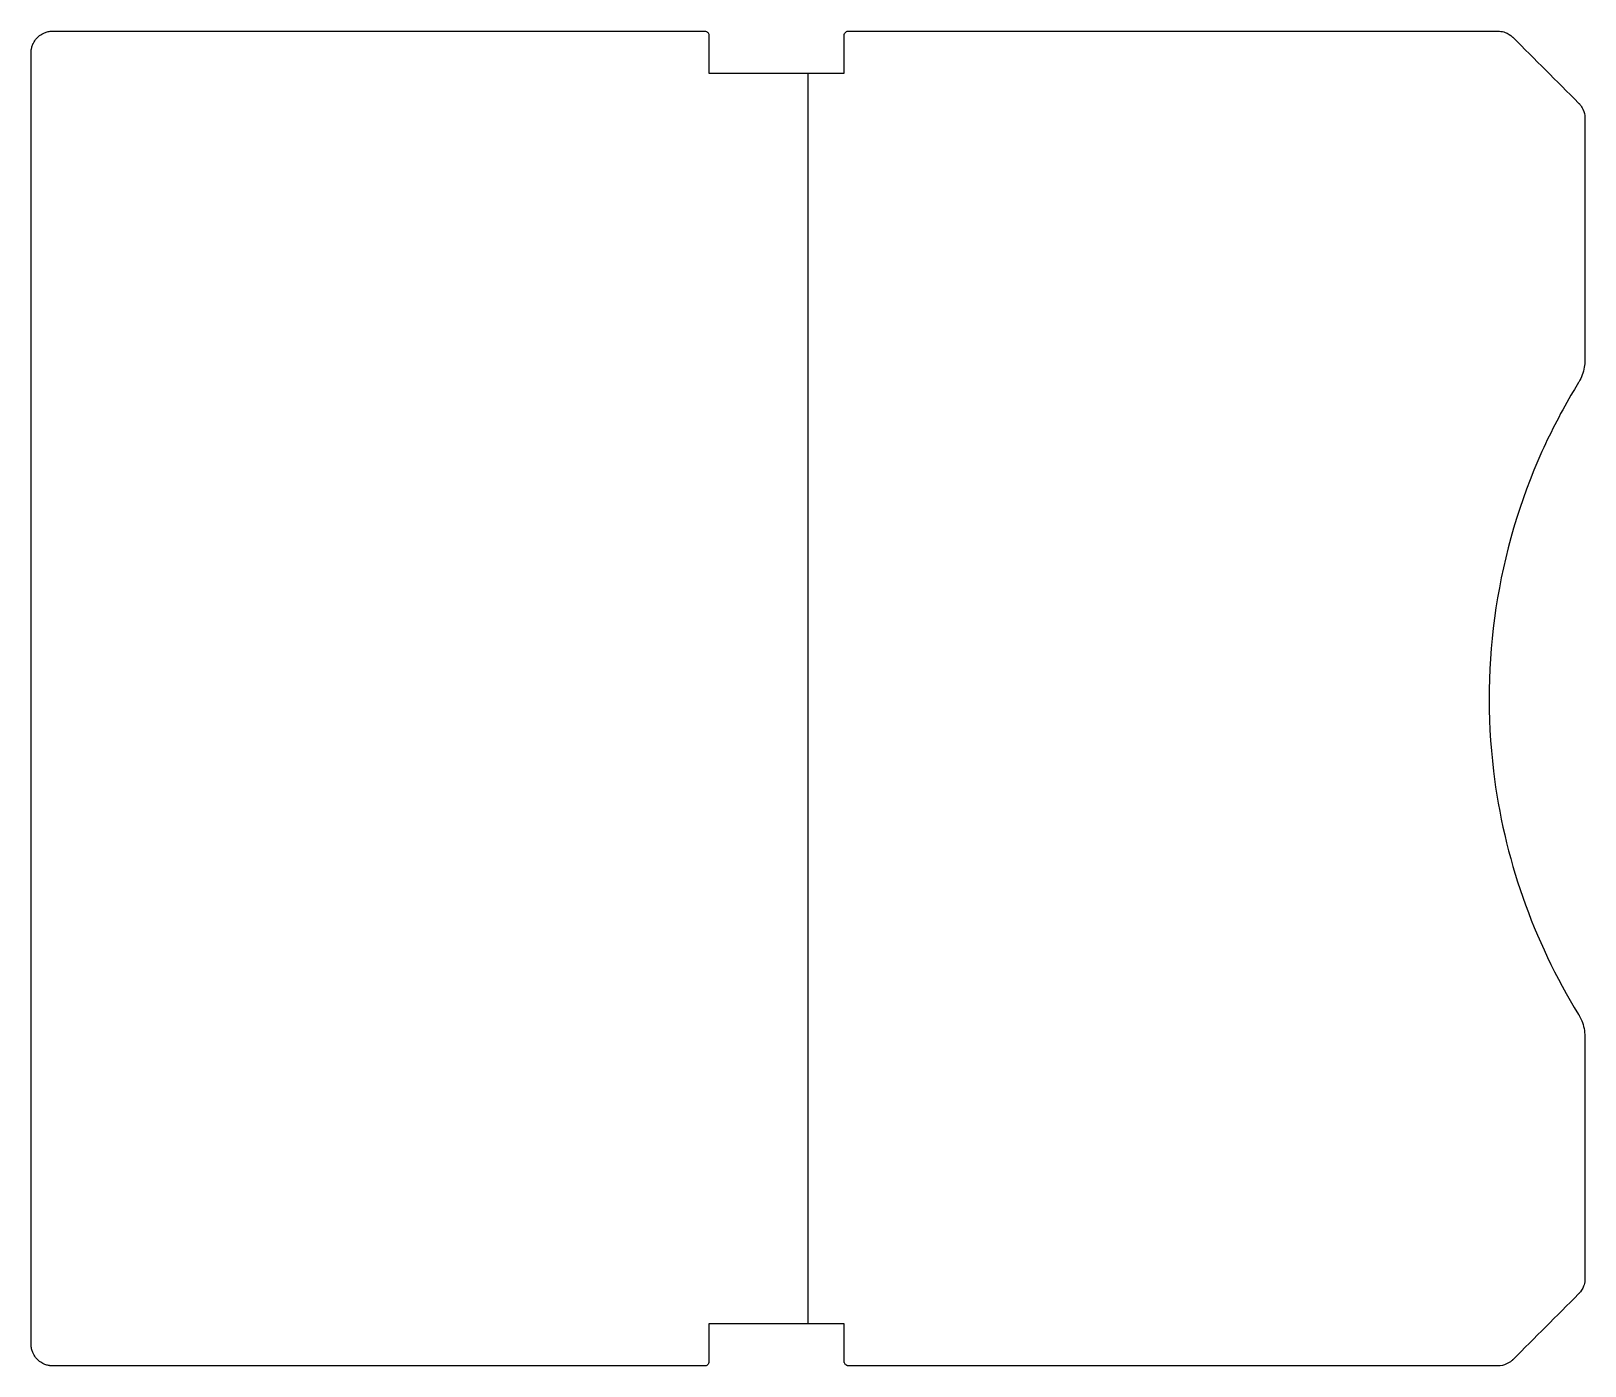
# Model space of a CAD drawing. Extents: x -234 to 124, y -154 to 154.
import ezdxf

# ---------------------------------------------------------------- set-up
doc = ezdxf.new("R2010")
doc.units = 0

msp = doc.modelspace()

# ---------------------------------------------------------------- linework, layer by layer
at = {"layer": '1'}
msp.add_open_spline([(123.69, 133.43), (123.69, 133.47), (123.68, 133.51), (123.68, 133.55), (123.68, 133.55), (123.66, 134.23), (123.52, 134.9), (123.23, 135.51), (123.23, 135.51), (123.05, 135.92), (122.8, 136.3), (122.51, 136.65), (122.51, 136.65), (122.45, 136.72), (122.38, 136.8), (122.31, 136.88), (122.31, 136.88), (122.28, 136.9), (122.25, 136.93), (122.22, 136.96), (122.22, 136.96), (117.19, 141.99), (112.17, 147.01), (107.14, 152.04), (107.14, 152.04), (107.11, 152.06), (107.08, 152.09), (107.05, 152.12), (107.05, 152.12), (106.56, 152.58), (105.98, 152.95), (105.34, 153.19), (105.34, 153.19), (104.92, 153.34), (104.47, 153.44), (104.02, 153.48), (104.02, 153.48), (103.92, 153.49), (103.82, 153.49), (103.72, 153.5), (103.72, 153.5), (103.68, 153.5), (103.64, 153.5), (103.59, 153.5), (103.59, 153.5), (53.82, 153.5), (4.04, 153.5), (-45.73, 153.5), (-45.73, 153.5), (-45.76, 153.5), (-45.8, 153.5), (-45.83, 153.49), (-45.83, 153.49), (-45.85, 153.49), (-45.88, 153.49), (-45.9, 153.48), (-45.9, 153.48), (-45.95, 153.48), (-46, 153.46), (-46.05, 153.45), (-46.05, 153.45), (-46.16, 153.41), (-46.27, 153.35), (-46.37, 153.27), (-46.37, 153.27), (-46.42, 153.23), (-46.48, 153.17), (-46.52, 153.12), (-46.52, 153.12), (-46.62, 153), (-46.68, 152.86), (-46.71, 152.71), (-46.71, 152.71), (-46.71, 152.7), (-46.72, 152.68), (-46.72, 152.67), (-46.72, 152.67), (-46.72, 152.63), (-46.73, 152.59), (-46.73, 152.55), (-46.73, 152.55), (-46.73, 152.53), (-46.73, 152.52), (-46.73, 152.5), (-46.73, 152.5), (-46.73, 149.62), (-46.73, 146.73), (-46.73, 143.85), (-46.73, 143.85), (-57.1, 143.85), (-67.47, 143.85), (-77.85, 143.85), (-77.85, 143.85), (-77.85, 146.73), (-77.85, 149.62), (-77.85, 152.5), (-77.85, 152.5), (-77.85, 152.53), (-77.85, 152.57), (-77.85, 152.6), (-77.85, 152.6), (-77.85, 152.62), (-77.86, 152.65), (-77.86, 152.67), (-77.86, 152.67), (-77.87, 152.72), (-77.88, 152.77), (-77.9, 152.81), (-77.9, 152.81), (-77.93, 152.93), (-77.99, 153.04), (-78.07, 153.13), (-78.07, 153.13), (-78.12, 153.19), (-78.17, 153.24), (-78.23, 153.29), (-78.23, 153.29), (-78.35, 153.38), (-78.49, 153.45), (-78.64, 153.48), (-78.64, 153.48), (-78.65, 153.48), (-78.66, 153.48), (-78.67, 153.48), (-78.67, 153.48), (-78.71, 153.49), (-78.76, 153.49), (-78.8, 153.5), (-78.8, 153.5), (-78.81, 153.5), (-78.83, 153.5), (-78.85, 153.5), (-78.85, 153.5), (-128.83, 153.5), (-178.82, 153.5), (-228.81, 153.5), (-228.81, 153.5), (-228.85, 153.5), (-228.89, 153.5), (-228.93, 153.5), (-228.93, 153.5), (-228.98, 153.5), (-229.02, 153.49), (-229.06, 153.49), (-229.06, 153.49), (-229.08, 153.49), (-229.1, 153.49), (-229.12, 153.49), (-229.12, 153.49), (-229.13, 153.49), (-229.32, 153.47), (-229.42, 153.46), (-229.42, 153.46), (-229.59, 153.44), (-229.75, 153.41), (-229.91, 153.38), (-229.91, 153.38), (-230.19, 153.32), (-230.46, 153.23), (-230.72, 153.12), (-230.72, 153.12), (-230.84, 153.07), (-230.95, 153.02), (-231.06, 152.97), (-231.06, 152.97), (-231.43, 152.78), (-231.77, 152.55), (-232.08, 152.29), (-232.08, 152.29), (-232.26, 152.13), (-232.44, 151.95), (-232.6, 151.77), (-232.6, 151.77), (-232.87, 151.46), (-233.1, 151.11), (-233.28, 150.75), (-233.28, 150.75), (-233.3, 150.71), (-233.32, 150.67), (-233.33, 150.64), (-233.33, 150.64), (-233.39, 150.53), (-233.43, 150.41), (-233.48, 150.3), (-233.48, 150.3), (-233.58, 150.03), (-233.66, 149.76), (-233.72, 149.47), (-233.72, 149.47), (-233.72, 149.43), (-233.73, 149.39), (-233.74, 149.35), (-233.74, 149.35), (-233.74, 149.31), (-233.75, 149.27), (-233.76, 149.23), (-233.76, 149.23), (-233.78, 149.11), (-233.79, 148.99), (-233.8, 148.87), (-233.8, 148.87), (-233.81, 148.75), (-233.81, 148.62), (-233.81, 148.5), (-233.81, 148.5), (-233.81, 49.5), (-233.81, -49.5), (-233.81, -148.5), (-233.81, -148.5), (-233.81, -148.54), (-233.81, -148.58), (-233.81, -148.62), (-233.81, -148.62), (-233.81, -148.66), (-233.81, -148.7), (-233.8, -148.75), (-233.8, -148.75), (-233.8, -148.77), (-233.8, -148.79), (-233.8, -148.81), (-233.8, -148.81), (-233.8, -148.82), (-233.79, -149.01), (-233.77, -149.11), (-233.77, -149.11), (-233.75, -149.27), (-233.72, -149.44), (-233.69, -149.59), (-233.69, -149.59), (-233.63, -149.87), (-233.54, -150.15), (-233.43, -150.41), (-233.43, -150.41), (-233.39, -150.53), (-233.33, -150.64), (-233.28, -150.75), (-233.28, -150.75), (-233.1, -151.11), (-232.87, -151.46), (-232.6, -151.77), (-232.6, -151.77), (-232.44, -151.95), (-232.26, -152.13), (-232.08, -152.29), (-232.08, -152.29), (-231.77, -152.55), (-231.43, -152.78), (-231.06, -152.97), (-231.06, -152.97), (-231.02, -152.98), (-230.99, -153), (-230.95, -153.02), (-230.95, -153.02), (-230.84, -153.07), (-230.73, -153.12), (-230.61, -153.17), (-230.61, -153.17), (-230.34, -153.27), (-230.07, -153.35), (-229.79, -153.4), (-229.79, -153.4), (-229.75, -153.41), (-229.71, -153.42), (-229.67, -153.43), (-229.67, -153.43), (-229.63, -153.43), (-229.59, -153.44), (-229.55, -153.45), (-229.55, -153.45), (-229.42, -153.46), (-229.3, -153.48), (-229.18, -153.49), (-229.18, -153.49), (-229.06, -153.49), (-228.93, -153.5), (-228.81, -153.5), (-228.81, -153.5), (-178.82, -153.5), (-128.83, -153.5), (-78.85, -153.5), (-78.85, -153.5), (-78.81, -153.5), (-78.78, -153.5), (-78.75, -153.49), (-78.75, -153.49), (-78.72, -153.49), (-78.7, -153.49), (-78.67, -153.48), (-78.67, -153.48), (-78.63, -153.48), (-78.58, -153.46), (-78.53, -153.45), (-78.53, -153.45), (-78.41, -153.41), (-78.3, -153.35), (-78.21, -153.27), (-78.21, -153.27), (-78.15, -153.23), (-78.1, -153.17), (-78.06, -153.12), (-78.06, -153.12), (-77.96, -153), (-77.9, -152.86), (-77.87, -152.71), (-77.87, -152.71), (-77.86, -152.7), (-77.86, -152.68), (-77.86, -152.67), (-77.86, -152.67), (-77.85, -152.63), (-77.85, -152.59), (-77.85, -152.55), (-77.85, -152.55), (-77.85, -152.53), (-77.85, -152.52), (-77.85, -152.5), (-77.85, -152.5), (-77.85, -149.62), (-77.85, -146.73), (-77.85, -143.85), (-77.85, -143.85), (-67.47, -143.85), (-57.1, -143.85), (-46.73, -143.85), (-46.73, -143.85), (-46.73, -146.73), (-46.73, -149.62), (-46.73, -152.5), (-46.73, -152.5), (-46.73, -152.53), (-46.73, -152.57), (-46.73, -152.6), (-46.73, -152.6), (-46.72, -152.62), (-46.72, -152.65), (-46.72, -152.67), (-46.72, -152.67), (-46.71, -152.72), (-46.7, -152.77), (-46.68, -152.81), (-46.68, -152.81), (-46.64, -152.93), (-46.58, -153.04), (-46.51, -153.13), (-46.51, -153.13), (-46.46, -153.19), (-46.41, -153.24), (-46.35, -153.29), (-46.35, -153.29), (-46.23, -153.38), (-46.09, -153.45), (-45.94, -153.48), (-45.94, -153.48), (-45.93, -153.48), (-45.92, -153.48), (-45.9, -153.48), (-45.9, -153.48), (-45.86, -153.49), (-45.82, -153.49), (-45.78, -153.5), (-45.78, -153.5), (-45.76, -153.5), (-45.75, -153.5), (-45.73, -153.5), (-45.73, -153.5), (4.04, -153.5), (53.82, -153.5), (103.59, -153.5), (103.59, -153.5), (103.64, -153.5), (103.68, -153.5), (103.72, -153.5), (103.72, -153.5), (104.39, -153.48), (105.07, -153.33), (105.68, -153.05), (105.68, -153.05), (106.09, -152.86), (106.48, -152.61), (106.82, -152.32), (106.82, -152.32), (106.9, -152.26), (106.97, -152.19), (107.05, -152.12), (107.05, -152.12), (107.08, -152.09), (107.11, -152.06), (107.14, -152.04), (107.14, -152.04), (112.17, -147.01), (117.19, -141.99), (122.22, -136.96), (122.22, -136.96), (122.25, -136.93), (122.28, -136.91), (122.31, -136.88), (122.31, -136.88), (122.77, -136.38), (123.14, -135.8), (123.37, -135.17), (123.37, -135.17), (123.53, -134.75), (123.63, -134.31), (123.67, -133.86), (123.67, -133.86), (123.68, -133.76), (123.68, -133.65), (123.68, -133.55), (123.68, -133.55), (123.68, -133.51), (123.69, -133.47), (123.69, -133.43), (123.69, -133.43), (123.69, -114.91), (123.69, -96.4), (123.69, -77.89), (123.69, -77.89), (123.69, -77.83), (123.68, -77.77), (123.68, -77.71), (123.68, -77.71), (123.66, -76.48), (123.41, -75.24), (122.94, -74.1), (122.94, -74.1), (122.78, -73.7), (122.59, -73.31), (122.37, -72.94), (122.37, -72.94), (122.35, -72.89), (122.32, -72.84), (122.29, -72.79), (122.29, -72.79), (122.26, -72.74), (122.23, -72.69), (122.2, -72.64), (122.2, -72.64), (111.74, -55.7), (105.03, -36.46), (102.65, -16.69), (102.65, -16.69), (99.61, 8.22), (103.49, 33.94), (113.81, 56.82), (113.81, 56.82), (115.94, 61.54), (118.33, 66.14), (120.97, 70.59), (120.97, 70.59), (121.38, 71.28), (121.79, 71.96), (122.2, 72.64), (122.2, 72.64), (122.23, 72.69), (122.26, 72.74), (122.29, 72.79), (122.29, 72.79), (122.9, 73.83), (123.33, 74.98), (123.54, 76.17), (123.54, 76.17), (123.63, 76.68), (123.67, 77.2), (123.68, 77.71), (123.68, 77.71), (123.69, 77.77), (123.69, 77.83), (123.69, 77.89), (123.69, 77.89), (123.69, 96.4), (123.69, 114.91), (123.69, 133.43)], degree=3, knots=[0, 0, 0, 0, 0.008475, 0.008475, 0.008475, 0.008475, 0.016949, 0.016949, 0.016949, 0.016949, 0.025424, 0.025424, 0.025424, 0.025424, 0.033898, 0.033898, 0.033898, 0.033898, 0.042373, 0.042373, 0.042373, 0.042373, 0.050847, 0.050847, 0.050847, 0.050847, 0.059322, 0.059322, 0.059322, 0.059322, 0.067797, 0.067797, 0.067797, 0.067797, 0.076271, 0.076271, 0.076271, 0.076271, 0.084746, 0.084746, 0.084746, 0.084746, 0.09322, 0.09322, 0.09322, 0.09322, 0.101695, 0.101695, 0.101695, 0.101695, 0.110169, 0.110169, 0.110169, 0.110169, 0.118644, 0.118644, 0.118644, 0.118644, 0.127119, 0.127119, 0.127119, 0.127119, 0.135593, 0.135593, 0.135593, 0.135593, 0.144068, 0.144068, 0.144068, 0.144068, 0.152542, 0.152542, 0.152542, 0.152542, 0.161017, 0.161017, 0.161017, 0.161017, 0.169492, 0.169492, 0.169492, 0.169492, 0.177966, 0.177966, 0.177966, 0.177966, 0.186441, 0.186441, 0.186441, 0.186441, 0.194915, 0.194915, 0.194915, 0.194915, 0.20339, 0.20339, 0.20339, 0.20339, 0.211864, 0.211864, 0.211864, 0.211864, 0.220339, 0.220339, 0.220339, 0.220339, 0.228814, 0.228814, 0.228814, 0.228814, 0.237288, 0.237288, 0.237288, 0.237288, 0.245763, 0.245763, 0.245763, 0.245763, 0.254237, 0.254237, 0.254237, 0.254237, 0.262712, 0.262712, 0.262712, 0.262712, 0.271186, 0.271186, 0.271186, 0.271186, 0.279661, 0.279661, 0.279661, 0.279661, 0.288136, 0.288136, 0.288136, 0.288136, 0.29661, 0.29661, 0.29661, 0.29661, 0.305085, 0.305085, 0.305085, 0.305085, 0.313559, 0.313559, 0.313559, 0.313559, 0.322034, 0.322034, 0.322034, 0.322034, 0.330508, 0.330508, 0.330508, 0.330508, 0.338983, 0.338983, 0.338983, 0.338983, 0.347458, 0.347458, 0.347458, 0.347458, 0.355932, 0.355932, 0.355932, 0.355932, 0.364407, 0.364407, 0.364407, 0.364407, 0.372881, 0.372881, 0.372881, 0.372881, 0.381356, 0.381356, 0.381356, 0.381356, 0.389831, 0.389831, 0.389831, 0.389831, 0.398305, 0.398305, 0.398305, 0.398305, 0.40678, 0.40678, 0.40678, 0.40678, 0.415254, 0.415254, 0.415254, 0.415254, 0.423729, 0.423729, 0.423729, 0.423729, 0.432203, 0.432203, 0.432203, 0.432203, 0.440678, 0.440678, 0.440678, 0.440678, 0.449153, 0.449153, 0.449153, 0.449153, 0.457627, 0.457627, 0.457627, 0.457627, 0.466102, 0.466102, 0.466102, 0.466102, 0.474576, 0.474576, 0.474576, 0.474576, 0.483051, 0.483051, 0.483051, 0.483051, 0.491525, 0.491525, 0.491525, 0.491525, 0.5, 0.5, 0.5, 0.5, 0.508475, 0.508475, 0.508475, 0.508475, 0.516949, 0.516949, 0.516949, 0.516949, 0.525424, 0.525424, 0.525424, 0.525424, 0.533898, 0.533898, 0.533898, 0.533898, 0.542373, 0.542373, 0.542373, 0.542373, 0.550847, 0.550847, 0.550847, 0.550847, 0.559322, 0.559322, 0.559322, 0.559322, 0.567797, 0.567797, 0.567797, 0.567797, 0.576271, 0.576271, 0.576271, 0.576271, 0.584746, 0.584746, 0.584746, 0.584746, 0.59322, 0.59322, 0.59322, 0.59322, 0.601695, 0.601695, 0.601695, 0.601695, 0.610169, 0.610169, 0.610169, 0.610169, 0.618644, 0.618644, 0.618644, 0.618644, 0.627119, 0.627119, 0.627119, 0.627119, 0.635593, 0.635593, 0.635593, 0.635593, 0.644068, 0.644068, 0.644068, 0.644068, 0.652542, 0.652542, 0.652542, 0.652542, 0.661017, 0.661017, 0.661017, 0.661017, 0.669492, 0.669492, 0.669492, 0.669492, 0.677966, 0.677966, 0.677966, 0.677966, 0.686441, 0.686441, 0.686441, 0.686441, 0.694915, 0.694915, 0.694915, 0.694915, 0.70339, 0.70339, 0.70339, 0.70339, 0.711864, 0.711864, 0.711864, 0.711864, 0.720339, 0.720339, 0.720339, 0.720339, 0.728814, 0.728814, 0.728814, 0.728814, 0.737288, 0.737288, 0.737288, 0.737288, 0.745763, 0.745763, 0.745763, 0.745763, 0.754237, 0.754237, 0.754237, 0.754237, 0.762712, 0.762712, 0.762712, 0.762712, 0.771186, 0.771186, 0.771186, 0.771186, 0.779661, 0.779661, 0.779661, 0.779661, 0.788136, 0.788136, 0.788136, 0.788136, 0.79661, 0.79661, 0.79661, 0.79661, 0.805085, 0.805085, 0.805085, 0.805085, 0.813559, 0.813559, 0.813559, 0.813559, 0.822034, 0.822034, 0.822034, 0.822034, 0.830508, 0.830508, 0.830508, 0.830508, 0.838983, 0.838983, 0.838983, 0.838983, 0.847458, 0.847458, 0.847458, 0.847458, 0.855932, 0.855932, 0.855932, 0.855932, 0.864407, 0.864407, 0.864407, 0.864407, 0.872881, 0.872881, 0.872881, 0.872881, 0.881356, 0.881356, 0.881356, 0.881356, 0.889831, 0.889831, 0.889831, 0.889831, 0.898305, 0.898305, 0.898305, 0.898305, 0.90678, 0.90678, 0.90678, 0.90678, 0.915254, 0.915254, 0.915254, 0.915254, 0.923729, 0.923729, 0.923729, 0.923729, 0.932203, 0.932203, 0.932203, 0.932203, 0.940678, 0.940678, 0.940678, 0.940678, 0.949153, 0.949153, 0.949153, 0.949153, 0.957627, 0.957627, 0.957627, 0.957627, 0.966102, 0.966102, 0.966102, 0.966102, 0.974576, 0.974576, 0.974576, 0.974576, 0.983051, 0.983051, 0.983051, 0.983051, 0.991525, 0.991525, 0.991525, 0.991525, 1, 1, 1, 1], dxfattribs=at)
at = {"layer": '2'}
msp.add_line((-55.06, -143.85), (-55.06, 143.85), dxfattribs=at)

doc.saveas('drawing.dxf')
